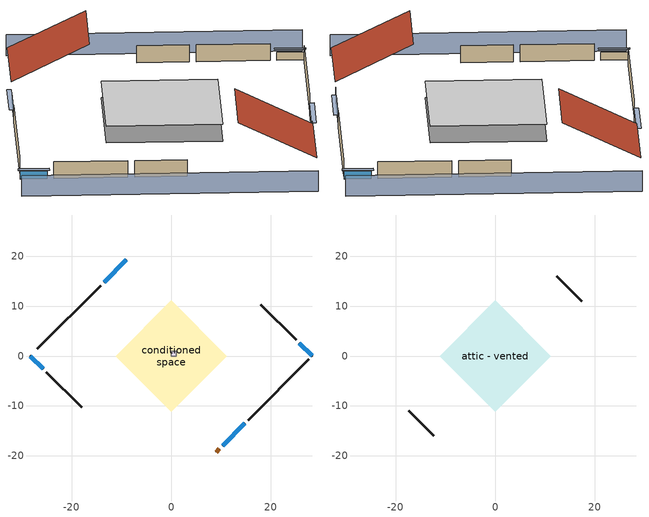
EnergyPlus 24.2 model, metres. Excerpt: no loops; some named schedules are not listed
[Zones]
central ac and furnace airloop ret air zone
 floor adiabatic (AdiabaticConst): 0,0 0,1 1,1 1,0 z0
 wall adiabatic (AdiabaticConst): 0,1 0,0 1,0 1,1 0,1 z0:1
 ceiling adiabatic (AdiabaticConst): 1,0 1,1 0,1 0,0 z1
conditioned space
 floor outside (Floor1 construction): -11.15,0 0,11.15 11.15,0 0,-11.15 z0.61
 wall outside (AdiabaticWallConstruction 1): 9,-19.29 9.64,-18.64 z0.61:2.64
 wall outside (AdiabaticWallConstruction): -9,19.29 -13.48,14.8 / 10.3,-17.98 14.79,-13.49 z0.61:1.83; 28.28,0 25.72,2.56 / -28.28,0 -25.72,-2.56 z0.61:1.8
 wall outside (Wall1 construction): -14.14,14.14 -26.86,1.42 z0.61:3.05
 wall outside (Wall2 construction): 25.07,3.22 18,10.28 z0.61:3.05
 wall outside (Wall3 construction): 15.44,-12.84 27.62,-0.66 z0.61:3.05
 wall outside (Wall4 construction): -25.07,-3.22 -18,-10.28 z0.61:3.05
 window (WindowConstruction): -9,19.29 -13.48,14.8 z0.61:1.83
 window (WindowConstruction 1): 28.28,0 25.72,2.56 z0.61:1.8
 window (WindowConstruction 2): 10.3,-17.98 14.79,-13.49 z0.61:1.83
 window (WindowConstruction 3): -28.28,0 -25.72,-2.56 z0.61:1.8
 door (Door): 9,-19.29 9.64,-18.64 z0.61:2.64
attic - vented
 floor to conditioned space (Floor2 construction Reversed): -11.15,0 0,11.15 11.15,0 0,-11.15 z3.05
 wall outside (Wall5 construction): 17.34,10.94 12.33,15.95 z0.61:3.05
 wall outside (Wall6 construction): -17.34,-10.94 -12.33,-15.95 z0.61:3.05
 roof outside (Roof1 construction): -8.34,19.94,3.05 -0.88,12.48,8.32 7.46,20.82,8.32 0,28.28,3.05
 roof outside (Roof2 construction): 8.34,-19.94,3.05 0.88,-12.48,8.32 -7.46,-20.82,8.32 0,-28.28,3.05
shading: -31.51,-3.23 -3.23,-31.51 / 31.51,3.23 3.23,31.51 z0:3.05; -13.7,14.58 -8.78,19.5 -9.21,19.93 -14.13,15.01 z2.13; 25.51,2.77 28.5,-0.22 28.93,0.22 25.94,3.21 z2.1; 15,-13.28 10.08,-18.2 10.51,-18.63 15.43,-13.71 z2.13; -25.51,-2.77 -28.5,0.22 -28.93,-0.22 -25.94,-3.21 z2.1
[Building]
Building 1: Terrain=Suburbs
[Site:Location]
Portland Intl Arpt_OR: Latitude {deg}=45.59; Longitude {deg}=-122.6; Time Zone {hr}=-8; Elevation {m}=33; Keep Site Location Information=Yes
[Site:GroundTemperature:Shallow]
10.2558, 8.96328, 8.85977, 9.47314, 11.9355, 14.3863, 16.5111, 17.8571, 17.9714, 16.8767, 14.8061, 12.4304
[Site:WaterMainsTemperature]
Calculation Method=Schedule; Temperature Schedule=mains temperature schedule
[Material] Roughness=Rough; Thermal Absorptance=0.9
Name | Thickness {m} | Conductivity {W/m-K} | Density {kg/m3} | Specific Heat {J/kg-K} | Solar Absorptance | Visible Absorptance
ceiling loosefill ins | 0.338667 | 0.0480833 | 16.02 | 1046.75 | 0.7 | 0.7
ceiling stud and cavity | 0.1397 | 0.0920385 | 65.682 | 1177.47 | 0.7 | 0.7
door material | 0.04445 | 0.0612267 | 512.64 | 1214.23 | 0.7 | 0.7
floor covering | 0.0127 | 0.0433444 | 54.468 | 1339.84 | 0.6 | 0.6
floor rigid ins | 0.103632 | 0.029427 | 32.04 | 1214.23 | 0.7 | 0.7
floor stud and cavity | 0.1397 | 0.120538 | 92.3553 | 1139.71 | 0.7 | 0.7
furniture material conditioned space 1 | 0.1524 | 0.115458 | 640.8 | 1214.23 | 0.6 | 0.6
gypsum board | 0.0127 | 0.160291 | 801 | 837.4 | 0.6 | 0.6
osb sheathing 0.5 in. | 0.0127 | 0.115458 | 512.64 | 1214.23 | 0.6 | 0.6
osb sheathing 0.5 in. 1 | 0.0127 | 0.115458 | 512.64 | 1214.23 | 0.7 | 0.7
osb sheathing 0.75 in. | 0.01905 | 0.115458 | 512.64 | 1214.23 | 0.7 | 0.7
roof rigid ins | 0.00281632 | 0.029427 | 32.04 | 1214.23 | 0.7 | 0.7
wall rigid ins | 0.051816 | 0.029427 | 32.04 | 1214.23 | 0.7 | 0.7
wall rigid ins 1 | 0.512978 | 0.029427 | 32.04 | 1214.23 | 0.7 | 0.7
wall stud and cavity | 0.1397 | 0.230639 | 139.0536 | 1170.24 | 0.7 | 0.7
wall stud and cavity 1 | 0.1397 | 0.727959 | 139.0536 | 1170.24 | 0.6 | 0.6
wall stud and cavity 2 | 0.0889 | 0.380278 | 52.3479 | 1209.89 | 0.7 | 0.7
wall stud and cavity 3 | 0.0889 | 0.391764 | 83.0341 | 1211.67 | 0.7 | 0.7
wood shingles or shakes | 0.00635 | 0.162714 | 1121.4 | 1465.45 | 0.85 | 0.85
wood siding | 0.0254 | 0.102417 | 544.68 | 1172.36 | 0.85 | 0.85
wood siding 1; wood siding 2 | 0.0254 | 0.102417 | 544.68 | 1172.36 | 0.7 | 0.7
[Material:NoMass]
Adiabatic: Roughness=Rough; Thermal Resistance {m2-K/W}=176.1; Thermal Absorptance=0.9; Solar Absorptance=0.7; Visible Absorptance=0.7
[WindowMaterial:SimpleGlazingSystem]
WindowMaterial: U-Factor {W/m2-K}=2.15764; Solar Heat Gain Coefficient=0.44
[Construction]
AdiabaticConst: Adiabatic
AdiabaticWallConstruction: wood siding 1, wall rigid ins 1, wall stud and cavity 2, gypsum board
AdiabaticWallConstruction 1: wood siding 2, wall rigid ins 1, wall stud and cavity 2, gypsum board
Door: door material
Floor1 construction: floor stud and cavity, floor rigid ins, osb sheathing 0.75 in., floor covering
Floor2 construction Reversed: gypsum board, ceiling stud and cavity, ceiling loosefill ins
furniture construction conditioned space 1: furniture material conditioned space 1
PartitionWallConstruction: gypsum board, wall stud and cavity 3, gypsum board
Roof1 construction; Roof2 construction: wood shingles or shakes, roof rigid ins, osb sheathing 0.5 in.
Wall1 construction; Wall2 construction; Wall3 construction; Wall4 construction: wood siding, wall rigid ins, osb sheathing 0.5 in. 1, wall stud and cavity, gypsum board
Wall5 construction; Wall6 construction: wood siding, osb sheathing 0.5 in. 1, wall stud and cavity 1
WindowConstruction; WindowConstruction 1; WindowConstruction 2; WindowConstruction 3: WindowMaterial
[Zone] Multiplier=1
Name | Volume {m3} | Part of Total Floor Area
attic - vented | 292.499 | Yes
central ac and furnace airloop ret air zone | 1 | No
conditioned space | 606.66 | Yes
[Space]
Name | Zone | Volume {m3} | Space Type
attic - vented 1 | attic - vented | 292.499
central ac and furnace airloop ret air space | central ac and furnace airloop ret air zone |  | Plenum Space Type
conditioned space 1 | conditioned space | 606.66
[OtherEquipment] Design Level Calculation Method=EquipmentLevel
Name | Fuel Type | Zone or ZoneList or Space or SpaceList | Schedule | Design Level {W} | Fraction Latent | Fraction Radiant | Fraction Lost
central ac and furnace airloop_0 RetCondToDZ; central ac and furnace airloop_0 SupCondToDZ; central ac and furnace airloop_0 SupSensLkToDZ | None | attic - vented 1 | Always On Discrete | 0 | 0 | 0 | 0
central ac and furnace airloop_0 SupLatLkToDZ | None | attic - vented 1 | Always On Discrete | 0 | 1 | 0 | 0
central ac and furnace airloop_0 RetCondToRP; central ac and furnace airloop_0 RetSensLkToRP | None | central ac and furnace airloop ret air space | Always On Discrete | 0 | 0 | 0 | 0
central ac and furnace airloop_0 RetLatLkToRP | None | central ac and furnace airloop ret air space | Always On Discrete | 0 | 1 | 0 | 0
central ac and furnace airloop_0 SupCondToLv; central ac and furnace airloop_0 SupSensLkToCond; mech vent house fan sensible load; water heater sens | None | conditioned space 1 | Always On Discrete | 0 | 0 | 0 | 0
central ac and furnace airloop_0 SupLatLkToCond; mech vent house fan latent load; water heater lat | None | conditioned space 1 | Always On Discrete | 0 | 1 | 0 | 0
clothes dryer 1 | Electricity | conditioned space 1 | clothes_dryer | 0 | 0.015 | 0.081 | 0.85
cooking range 1 | NaturalGas | conditioned space 1 | cooking_range | 3056.49 | 0.16 | 0.384 | 0.2
general water use latent | None | conditioned space 1 | general water use schedule | 81.0615 | 1 | 0 | 0
general water use sensible | None | conditioned space 1 | general water use schedule | -79.8895 | 0 | 0.6 | 0
water heater energy adjustment1 | Electricity | conditioned space 1 | Always On Discrete | 0.01 | 0 | 0 | 1
[ZoneInfiltration:DesignFlowRate] Schedule=Always On Discrete; Design Flow Rate Calculation Method=Flow/Zone; Design Flow Rate {m3/s}=0
Name | Zone or ZoneList or Space or SpaceList
attic_vented 1 duct leakage imbalance infil flow | attic - vented 1
infil flow; natural vent flow; whole house fan flow | conditioned space 1
[ZoneInfiltration:EffectiveLeakageArea]
infil attic - vented 1: Zone or Space=attic - vented 1; Schedule=Always On Discrete; Effective Air Leakage Area {cm2}=8292.32; Stack Coefficient=0.000245261; Wind Coefficient=4.01307e-05
[ZoneMixing] Schedule=Always On Continuous; Design Flow Rate Calculation Method=Flow/Zone; Design Flow Rate {m3/s}=0
Name | Zone or Space | Source Zone or Space
central ac and furnace airloop_0 ZoneMixCondToDZ mix; whole house fan mix | attic - vented | conditioned space
central ac and furnace airloop_0 ZoneMixDZToCond mix | conditioned space | attic - vented
[SpaceList]
Plenum Space Type: central ac and furnace airloop ret air space
[SurfaceProperty:IncidentSolarMultiplier] Incident Solar Multiplier=1; Incident Solar Multiplier Schedule=trans schedule winter=0.85 summer=0.7
Window1; Window2; Window3; Window4
[InternalMass] Zone or ZoneList=conditioned space; Space or SpaceList=conditioned space 1
Name | Construction | Surface Area {m2}
furniture mass conditioned space 1 | furniture construction conditioned space 1 | 99.51774
partition wall mass | PartitionWallConstruction | 248.794
[Lights]
interior lighting: Zone or ZoneList or Space or SpaceList=conditioned space 1; Schedule=lighting_interior; Design Level Calculation Method=LightingLevel; Lighting Level {W}=1269.08; Return Air Fraction=0; Fraction Radiant=0.6; Fraction Visible=0.2; Fraction Replaceable=1
[People]
occupants: Zone or ZoneList or Space or SpaceList=conditioned space 1; Number of People Schedule=occupants; Number of People Calculation Method=People; Number of People=4; Fraction Radiant=0.314171; Sensible Heat Fraction=0.56303; Activity Level Schedule=occupants activity schedule; Carbon Dioxide Generation Rate {m3/s-W}=0; Enable ASHRAE 55 Comfort Warnings=No; Mean Radiant Temperature Calculation Type=EnclosureAveraged
[ElectricEquipment] Zone or ZoneList or Space or SpaceList=conditioned space 1; Design Level Calculation Method=EquipmentLevel
Name | Schedule | Design Level {W} | Fraction Latent | Fraction Radiant | Fraction Lost
ceiling fan | ceiling_fan | 18.872 | 0 | 0.558 | 0
clothes dryer | clothes_dryer | 3756.31 | 0.015 | 0.081 | 0.85
clothes washer | clothes_washer | 255.579 | 0.03 | 0.162 | 0.7
cooking range | cooking_range | 104.292 | 0.16 | 0.384 | 0.2
dishwasher | dishwasher | 374.429 | 0.3 | 0.18 | 0.4
fridge | fridge schedule | 54.7945 | 0 | 0.6 | 0
mech vent bath fan 0 | mech vent bath fan 0 schedule | 30 | 0 | 0 | 1
mech vent house fan | mech vent house fan schedule | 0 | 0 | 0 | 1
mech vent house fan cfis | mech vent house fan cfis schedule | 0 | 0 | 0 | 0
mech vent range fan 0 | mech vent range fan 0 schedule | 30 | 0 | 0 | 1
misc plug loads | plug_loads_other | 455.82 | 0.021 | 0.558 | 0.049
misc tv | plug_loads_tv | 518.674 | 0 | 0.6 | 0
whole house fan | Always On Discrete | 0 | 0 | 0 | 1
[AvailabilityManager:Scheduled]
central ac and furnace airloop Availability Manager: Schedule=Always On Discrete
[AirLoopHVAC:ReturnPlenum]
Air Loop HVAC Return Plenum 1: Zone=central ac and furnace airloop ret air zone
[WaterUse:Equipment]
dishwasher: Peak Flow Rate {m3/s}=4.06068e-06; Flow Rate Fraction Schedule=hot_water_dishwasher
[Exterior:Lights]
exterior lighting: Schedule=exterior lighting schedule; Design Level {W}=53.829
[EnergyManagementSystem:GlobalVariable]
central_ac_and_furnace_airloop_0_DuctImbalLkExhFanEquivCond
central_ac_and_furnace_airloop_0_DuctImbalLkExhFanEquivDZ
central_ac_and_furnace_airloop_0_DuctImbalLkSupFanEquivCond
central_ac_and_furnace_airloop_0_DuctImbalLkSupFanEquivDZ
central_ac_and_furnace_airloop_0_DZ_T
central_ac_and_furnace_airloop_0_DZ_W
central_ac_and_furnace_airloop_0_RetCondToDZ
central_ac_and_furnace_airloop_0_RetCondToRP
central_ac_and_furnace_airloop_0_RetLatLkToRP
central_ac_and_furnace_airloop_0_RetSensLkToRP
central_ac_and_furnace_airloop_0_SupCondToDZ
central_ac_and_furnace_airloop_0_SupCondToLv
central_ac_and_furnace_airloop_0_SupLatLkToCond
central_ac_and_furnace_airloop_0_SupLatLkToDZ
central_ac_and_furnace_airloop_0_SupSensLkToCond
central_ac_and_furnace_airloop_0_SupSensLkToDZ
central_ac_and_furnace_airloop_0_ZoneMixCondToDZ
central_ac_and_furnace_airloop_0_ZoneMixDZToCond
central_ac_and_furnace_airloop_AH_MFR
central_ac_and_furnace_airloop_AH_Tout
central_ac_and_furnace_airloop_AH_VFR
central_ac_and_furnace_airloop_AH_Wout
central_ac_and_furnace_airloop_Fan_RTF
central_ac_and_furnace_airloop_RA_T
central_ac_and_furnace_airloop_Ra_W
infil_program_Qfan
infil_program_Qinf
natural_vent_program_Qnv
natural_vent_program_Qwhf
[EnergyManagementSystem:Sensor]
Name | Output:Variable or Output:Meter Index Key | Output:Variable or Output:Meter
airflow_gain | infil flow | Infiltration Sensible Heat Gain Energy
airflow_gain_1 | natural vent flow | Infiltration Sensible Heat Gain Energy
airflow_gain_2 | whole house fan flow | Infiltration Sensible Heat Gain Energy
airflow_loss | infil flow | Infiltration Sensible Heat Loss Energy
airflow_loss_1 | natural vent flow | Infiltration Sensible Heat Loss Energy
airflow_loss_2 | whole house fan flow | Infiltration Sensible Heat Loss Energy
central_ac_and_furnace_airloop_0_DZ_T_s | attic - vented | Zone Air Temperature
central_ac_and_furnace_airloop_0_DZ_W_s | attic - vented | Zone Mean Air Humidity Ratio
central_ac_and_furnace_airloop_AH_MFR_s | Node 5 | System Node Mass Flow Rate
central_ac_and_furnace_airloop_AH_Tout_s | Node 5 | System Node Temperature
central_ac_and_furnace_airloop_AH_VFR_s | Node 5 | System Node Current Density Volume Flow Rate
central_ac_and_furnace_airloop_AH_Wout_s | Node 5 | System Node Humidity Ratio
central_ac_and_furnace_airloop_RA_T_s | Node 8 | System Node Temperature
central_ac_and_furnace_airloop_Ra_W_s | Node 8 | System Node Humidity Ratio
clg_load_cond |  | Cooling:EnergyTransfer:Zone:CONDITIONED SPACE
clg_load_duct |  | Cooling:EnergyTransfer:Zone:CENTRAL AC AND FURNACE AIRLOOP RET AIR ZONE
clg_sp_s; clg_sp_s_1 | cooling setpoint | Schedule Value
clothes_dryer_exhaust_0_sch_s | clothes_dryer | Schedule Value
cool_season | cooling season schedule | Schedule Value
ducts_conv | central ac and furnace airloop_0 RetCondToRP | Other Equipment Convective Heating Energy
ducts_conv_1 | central ac and furnace airloop_0 RetLatLkToRP | Other Equipment Convective Heating Energy
ducts_conv_2 | central ac and furnace airloop_0 RetSensLkToRP | Other Equipment Convective Heating Energy
ducts_conv_3 | central ac and furnace airloop_0 SupCondToLv | Other Equipment Convective Heating Energy
ducts_conv_4 | central ac and furnace airloop_0 SupLatLkToCond | Other Equipment Convective Heating Energy
ducts_conv_5 | central ac and furnace airloop_0 SupSensLkToCond | Other Equipment Convective Heating Energy
ducts_rad | central ac and furnace airloop_0 RetCondToRP | Other Equipment Radiant Heating Energy
ducts_rad_1 | central ac and furnace airloop_0 RetLatLkToRP | Other Equipment Radiant Heating Energy
ducts_rad_2 | central ac and furnace airloop_0 RetSensLkToRP | Other Equipment Radiant Heating Energy
ducts_rad_3 | central ac and furnace airloop_0 SupCondToLv | Other Equipment Radiant Heating Energy
ducts_rad_4 | central ac and furnace airloop_0 SupLatLkToCond | Other Equipment Radiant Heating Energy
ducts_rad_5 | central ac and furnace airloop_0 SupSensLkToCond | Other Equipment Radiant Heating Energy
htg_load_cond |  | Heating:EnergyTransfer:Zone:CONDITIONED SPACE
htg_load_duct |  | Heating:EnergyTransfer:Zone:CENTRAL AC AND FURNACE AIRLOOP RET AIR ZONE
htg_sp_s; htg_sp_s_1 | heating setpoint | Schedule Value
ig_ee_conv | ceiling fan | Electric Equipment Convective Heating Energy
ig_ee_conv_1 | clothes dryer | Electric Equipment Convective Heating Energy
ig_ee_conv_3 | cooking range | Electric Equipment Convective Heating Energy
ig_ee_conv_4 | dishwasher | Electric Equipment Convective Heating Energy
ig_ee_conv_5 | fridge | Electric Equipment Convective Heating Energy
ig_ee_conv_6 | misc plug loads | Electric Equipment Convective Heating Energy
ig_ee_conv_7 | misc tv | Electric Equipment Convective Heating Energy
ig_ee_conv_8 | whole house fan | Electric Equipment Convective Heating Energy
ig_ee_rad | ceiling fan | Electric Equipment Radiant Heating Energy
ig_ee_rad_1 | clothes dryer | Electric Equipment Radiant Heating Energy
ig_ee_rad_3 | cooking range | Electric Equipment Radiant Heating Energy
ig_ee_rad_4 | dishwasher | Electric Equipment Radiant Heating Energy
ig_ee_rad_5 | fridge | Electric Equipment Radiant Heating Energy
ig_ee_rad_6 | misc plug loads | Electric Equipment Radiant Heating Energy
ig_ee_rad_7 | misc tv | Electric Equipment Radiant Heating Energy
ig_ee_rad_8 | whole house fan | Electric Equipment Radiant Heating Energy
ig_lgt_conv | interior lighting | Lights Convective Heating Energy
ig_lgt_rad | interior lighting | Lights Radiant Heating Energy
ig_lgt_vis | interior lighting | Lights Visible Radiation Heating Energy
ig_oe_conv | clothes dryer 1 | Other Equipment Convective Heating Energy
ig_oe_conv_1 | cooking range 1 | Other Equipment Convective Heating Energy
ig_oe_conv_2 | general water use latent | Other Equipment Convective Heating Energy
ig_oe_conv_3 | general water use sensible | Other Equipment Convective Heating Energy
ig_oe_conv_4 | water heater energy adjustment1 | Other Equipment Convective Heating Energy
ig_oe_conv_5 | water heater lat | Other Equipment Convective Heating Energy
ig_oe_conv_6 | water heater sens | Other Equipment Convective Heating Energy
ig_oe_rad | clothes dryer 1 | Other Equipment Radiant Heating Energy
ig_oe_rad_1 | cooking range 1 | Other Equipment Radiant Heating Energy
ig_oe_rad_2 | general water use latent | Other Equipment Radiant Heating Energy
ig_oe_rad_3 | general water use sensible | Other Equipment Radiant Heating Energy
ig_oe_rad_4 | water heater energy adjustment1 | Other Equipment Radiant Heating Energy
ig_oe_rad_5 | water heater lat | Other Equipment Radiant Heating Energy
ig_oe_rad_6 | water heater sens | Other Equipment Radiant Heating Energy
ig_ppl_conv | occupants | People Convective Heating Energy
ig_ppl_rad | occupants | People Radiant Heating Energy
im_conv | furniture mass conditioned space 1 | Surface Inside Face Convection Heat Gain Energy
im_conv_1 | partition wall mass | Surface Inside Face Convection Heat Gain Energy
im_ig | furniture mass conditioned space 1 | Surface Inside Face Internal Gains Radiation Heat Gain Energy
im_ig_1 | partition wall mass | Surface Inside Face Internal Gains Radiation Heat Gain Energy
im_lgt | furniture mass conditioned space 1 | Surface Inside Face Lights Radiation Heat Gain Energy
im_lgt_1 | partition wall mass | Surface Inside Face Lights Radiation Heat Gain Energy
im_sol | furniture mass conditioned space 1 | Surface Inside Face Solar Radiation Heat Gain Energy
im_sol_1 | partition wall mass | Surface Inside Face Solar Radiation Heat Gain Energy
im_surf | furniture mass conditioned space 1 | Surface Inside Face Net Surface Thermal Radiation Heat Gain Energy
im_surf_1 | partition wall mass | Surface Inside Face Net Surface Thermal Radiation Heat Gain Energy
mech_vent_bath_fan_0_sch_s | mech vent bath fan 0 schedule | Schedule Value
mech_vent_range_fan_0_sch_s | mech vent range fan 0 schedule | Schedule Value
mv_conv | mech vent bath fan 0 | Electric Equipment Convective Heating Energy
mv_conv_1 | mech vent house fan | Electric Equipment Convective Heating Energy
mv_conv_2 | mech vent house fan cfis | Electric Equipment Convective Heating Energy
mv_conv_3 | mech vent range fan 0 | Electric Equipment Convective Heating Energy
mv_conv_4 | mech vent house fan latent load | Other Equipment Convective Heating Energy
mv_conv_5 | mech vent house fan sensible load | Other Equipment Convective Heating Energy
mv_rad | mech vent bath fan 0 | Electric Equipment Radiant Heating Energy
mv_rad_1 | mech vent house fan | Electric Equipment Radiant Heating Energy
mv_rad_2 | mech vent house fan cfis | Electric Equipment Radiant Heating Energy
mv_rad_3 | mech vent range fan 0 | Electric Equipment Radiant Heating Energy
mv_rad_4 | mech vent house fan latent load | Other Equipment Radiant Heating Energy
mv_rad_5 | mech vent house fan sensible load | Other Equipment Radiant Heating Energy
natural_vent_s | natural vent schedule | Schedule Value
out_pb_s |  | Site Outdoor Air Barometric Pressure
out_wt_s |  | Site Outdoor Air Humidity Ratio
site_vw_s |  | Site Wind Speed
ss_back_out | Window1 | Surface Window Shortwave from Zone Back Out Window Heat Transfer Rate
ss_back_out_1 | Window2 | Surface Window Shortwave from Zone Back Out Window Heat Transfer Rate
ss_back_out_2 | Window3 | Surface Window Shortwave from Zone Back Out Window Heat Transfer Rate
ss_back_out_3 | Window4 | Surface Window Shortwave from Zone Back Out Window Heat Transfer Rate
ss_conv | Door1 | Surface Inside Face Convection Heat Gain Energy
ss_conv_1 | Window1 | Surface Inside Face Convection Heat Gain Energy
ss_conv_2 | Window2 | Surface Inside Face Convection Heat Gain Energy
ss_conv_3 | Window3 | Surface Inside Face Convection Heat Gain Energy
ss_conv_4 | Window4 | Surface Inside Face Convection Heat Gain Energy
ss_ig | Door1 | Surface Inside Face Internal Gains Radiation Heat Gain Energy
ss_ig_1 | Window1 | Surface Inside Face Internal Gains Radiation Heat Gain Energy
ss_ig_2 | Window2 | Surface Inside Face Internal Gains Radiation Heat Gain Energy
ss_ig_3 | Window3 | Surface Inside Face Internal Gains Radiation Heat Gain Energy
ss_ig_4 | Window4 | Surface Inside Face Internal Gains Radiation Heat Gain Energy
ss_lgt | Door1 | Surface Inside Face Lights Radiation Heat Gain Energy
ss_sol | Door1 | Surface Inside Face Solar Radiation Heat Gain Energy
ss_surf | Door1 | Surface Inside Face Net Surface Thermal Radiation Heat Gain Energy
ss_surf_1 | Window1 | Surface Inside Face Net Surface Thermal Radiation Heat Gain Energy
ss_surf_2 | Window2 | Surface Inside Face Net Surface Thermal Radiation Heat Gain Energy
ss_surf_3 | Window3 | Surface Inside Face Net Surface Thermal Radiation Heat Gain Energy
ss_surf_4 | Window4 | Surface Inside Face Net Surface Thermal Radiation Heat Gain Energy
ss_trans_in | Window1 | Surface Window Transmitted Solar Radiation Rate
ss_trans_in_1 | Window2 | Surface Window Transmitted Solar Radiation Rate
ss_trans_in_2 | Window3 | Surface Window Transmitted Solar Radiation Rate
ss_trans_in_3 | Window4 | Surface Window Transmitted Solar Radiation Rate
ss_trans_out | Window1 | Surface Inside Face Initial Transmitted Diffuse Transmitted Out Window Solar Radiation Rate
ss_trans_out_1 | Window2 | Surface Inside Face Initial Transmitted Diffuse Transmitted Out Window Solar Radiation Rate
ss_trans_out_2 | Window3 | Surface Inside Face Initial Transmitted Diffuse Transmitted Out Window Solar Radiation Rate
ss_trans_out_3 | Window4 | Surface Inside Face Initial Transmitted Diffuse Transmitted Out Window Solar Radiation Rate
s_conv | Floor1 | Surface Inside Face Convection Heat Gain Energy
s_conv_1 | Floor2 | Surface Inside Face Convection Heat Gain Energy
s_conv_2 | Wall1 | Surface Inside Face Convection Heat Gain Energy
s_conv_3 | Wall2 | Surface Inside Face Convection Heat Gain Energy
s_conv_4 | Wall3 | Surface Inside Face Convection Heat Gain Energy
s_conv_5 | Wall4 | Surface Inside Face Convection Heat Gain Energy
s_ig | Floor1 | Surface Inside Face Internal Gains Radiation Heat Gain Energy
s_ig_1 | Floor2 | Surface Inside Face Internal Gains Radiation Heat Gain Energy
s_ig_2 | Wall1 | Surface Inside Face Internal Gains Radiation Heat Gain Energy
s_ig_3 | Wall2 | Surface Inside Face Internal Gains Radiation Heat Gain Energy
s_ig_4 | Wall3 | Surface Inside Face Internal Gains Radiation Heat Gain Energy
s_ig_5 | Wall4 | Surface Inside Face Internal Gains Radiation Heat Gain Energy
s_lgt | Floor1 | Surface Inside Face Lights Radiation Heat Gain Energy
s_lgt_1 | Floor2 | Surface Inside Face Lights Radiation Heat Gain Energy
s_lgt_2 | Wall1 | Surface Inside Face Lights Radiation Heat Gain Energy
s_lgt_3 | Wall2 | Surface Inside Face Lights Radiation Heat Gain Energy
s_lgt_4 | Wall3 | Surface Inside Face Lights Radiation Heat Gain Energy
s_lgt_5 | Wall4 | Surface Inside Face Lights Radiation Heat Gain Energy
s_sol | Floor1 | Surface Inside Face Solar Radiation Heat Gain Energy
s_sol_1 | Floor2 | Surface Inside Face Solar Radiation Heat Gain Energy
s_sol_2 | Wall1 | Surface Inside Face Solar Radiation Heat Gain Energy
s_sol_3 | Wall2 | Surface Inside Face Solar Radiation Heat Gain Energy
s_sol_4 | Wall3 | Surface Inside Face Solar Radiation Heat Gain Energy
s_sol_5 | Wall4 | Surface Inside Face Solar Radiation Heat Gain Energy
s_surf | Floor1 | Surface Inside Face Net Surface Thermal Radiation Heat Gain Energy
s_surf_1 | Floor2 | Surface Inside Face Net Surface Thermal Radiation Heat Gain Energy
s_surf_2 | Wall1 | Surface Inside Face Net Surface Thermal Radiation Heat Gain Energy
s_surf_3 | Wall2 | Surface Inside Face Net Surface Thermal Radiation Heat Gain Energy
s_surf_4 | Wall3 | Surface Inside Face Net Surface Thermal Radiation Heat Gain Energy
s_surf_5 | Wall4 | Surface Inside Face Net Surface Thermal Radiation Heat Gain Energy
water_heater_T_set | water heater setpoint | Schedule Value
[EnergyManagementSystem:Actuator]
Name | Actuated Component Unique | Actuated Component Type | Actuated Component Control Type
attic_vented_1_duct_leakage_imbalance_infil_flow_act | attic_vented 1 duct leakage imbalance infil flow | Zone Infiltration | Air Exchange Flow Rate
central_ac_and_furnace_airloop_0_RetCondToDZ_act | central ac and furnace airloop_0 RetCondToDZ | OtherEquipment | Power Level
central_ac_and_furnace_airloop_0_RetCondToRP_act | central ac and furnace airloop_0 RetCondToRP | OtherEquipment | Power Level
central_ac_and_furnace_airloop_0_RetLatLkToRP_act | central ac and furnace airloop_0 RetLatLkToRP | OtherEquipment | Power Level
